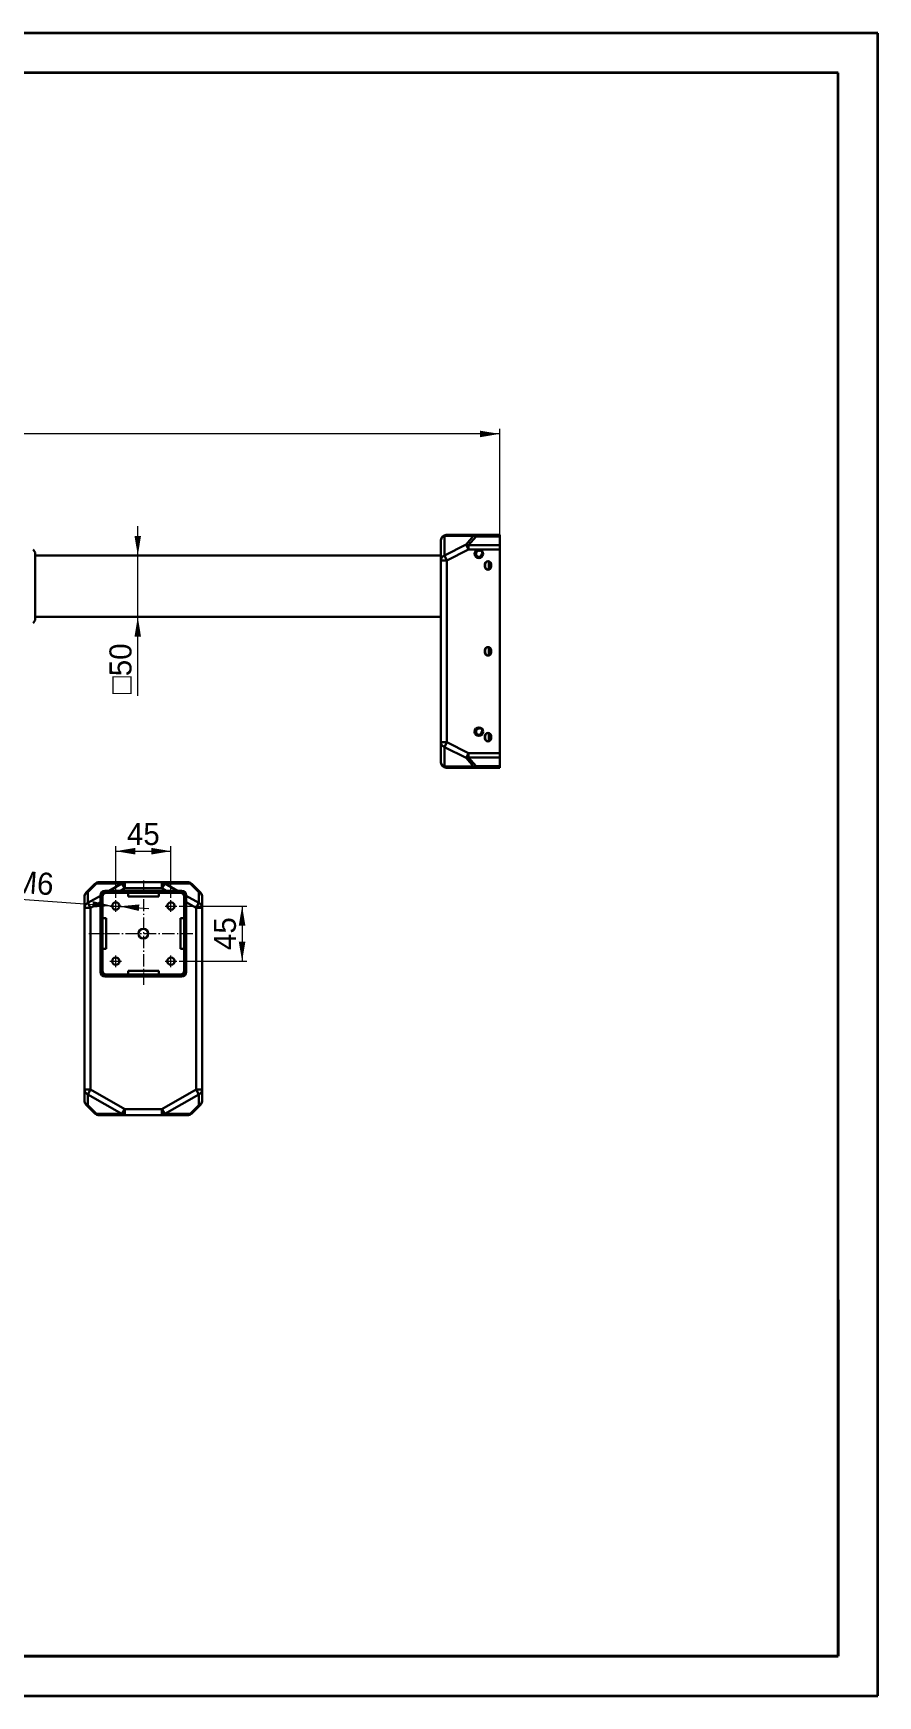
# Model space of a CAD drawing. Header units: millimetres. Extents: x 0 to 1916, y 0 to 1355.
# Drawn here: x 1228 to 1916, y 0 to 1355 of the extents above; entities that cross this region are included whole.
import ezdxf

# ---------------------------------------------------------------- set-up
doc = ezdxf.new("R2010")
doc.units = ezdxf.units.MM
doc.linetypes.add('CENTER2', pattern=[7.5, 5, -1, 0.5, -1])
doc.layers.get('0').update_dxf_attribs({"lineweight": 18})
for name, color, linetype, lineweight in [('CAXA0', 7, 'Continuous', 70), ('CAXA3', 7, 'Continuous', 18), ('輪廓線', 7, 'Continuous', 20)]:
    doc.layers.add(name, color=color, linetype=linetype, lineweight=lineweight)
doc.dimstyles.new('ISO-25', dxfattribs={"dimtxt": 6, "dimasz": 6, "dimexe": 0.5, "dimexo": 0.625, "dimgap": 1.2, "dimtad": 1, "dimdsep": 46, "dimtxsty": 'Standard', "dimcen": 2.5, "dimdle": 12, "dimclrd": 3, "dimclre": 3, "dimclrt": 3, "dimadec": 0, "dimazin": 0, "dimtfac": 1, "dimtmove": 0, "dimatfit": 3, "dimfxl": 0, "dimarcsym": 0})

# ---------------------------------------------------------------- blocks, each defined once
blk = doc.blocks.new('*X5')
at = {"layer": '輪廓線', "linetype": 'Continuous', "lineweight": 15}
for points in [[(398.1, 1028.4), (414.1, 1025.7), (414.1, 1031)], [(1608.1, 1028.4), (1592.1, 1025.7), (1592.1, 1031)]]:
    blk.add_hatch(color=0, dxfattribs=at).paths.add_polyline_path(points, flags=0)
at = {"layer": '輪廓線', "color": 0, "linetype": 'Continuous', "lineweight": 15}
for p, q in [((398.1, 941.2), (398.1, 1032.4)), ((1608.1, 770.3), (1608.1, 1032.4)), ((1608.1, 1028.4), (398.1, 1028.4))]:
    blk.add_line(p, q, dxfattribs=at)
at = {"layer": '輪廓線', "color": 0, "lineweight": 15, "insert": (1003.1, 1042.3), "char_height": 18, "width": 94.525, "attachment_point": 5}
blk.add_mtext('1210', dxfattribs=at)
blk = doc.blocks.new('*X7')
at = {"layer": '輪廓線', "linetype": 'Continuous', "lineweight": 15}
for points in [[(1313.1, 929.2), (1310.4, 945.2), (1315.7, 945.2)], [(1313.1, 879.2), (1310.4, 863.2), (1315.7, 863.2)]]:
    blk.add_hatch(color=0, dxfattribs=at).paths.add_polyline_path(points, flags=0)
at = {"layer": '輪廓線', "color": 0, "linetype": 'Continuous', "lineweight": 15}
blk.add_line((1313.1, 814.9), (1313.1, 953.2), dxfattribs=at)
at = {"layer": '輪廓線', "color": 0, "lineweight": 15, "insert": (1299.1, 837), "char_height": 18, "width": 88.3, "attachment_point": 5, "rotation": 90}
blk.add_mtext('{\\Fgdt,gbcbig.shx;o}50', dxfattribs=at)
blk = doc.blocks.new('*X10')
at = {"layer": '輪廓線', "linetype": 'Continuous', "lineweight": 15}
for points in [[(1292.1, 643.8), (1276.4, 647.6), (1276, 642.3)], [(1298.1, 643.4), (1314.3, 644.9), (1313.9, 639.6)]]:
    blk.add_hatch(color=0, dxfattribs=at).paths.add_polyline_path(points, flags=0)
at = {"layer": '輪廓線', "color": 0, "linetype": 'Continuous', "lineweight": 15}
blk.add_line((1191.5, 651.1), (1322, 641.6), dxfattribs=at)
at = {"layer": '輪廓線', "color": 0, "lineweight": 15, "insert": (1217.1, 663.2), "char_height": 18, "width": 98.547, "attachment_point": 5, "rotation": 355.8531}
blk.add_mtext('4-M6', dxfattribs=at)
blk = doc.blocks.new('*X17')
at = {"layer": '輪廓線', "linetype": 'Continuous', "lineweight": 15}
for points in [[(1295.1, 688.3), (1311.1, 691), (1311.1, 685.6)], [(1340.1, 688.3), (1324.1, 691), (1324.1, 685.6)]]:
    blk.add_hatch(color=0, dxfattribs=at).paths.add_polyline_path(points, flags=0)
at = {"layer": '輪廓線', "color": 0, "linetype": 'Continuous', "lineweight": 15}
for p, q in [((1295.1, 650.4), (1295.1, 692.3)), ((1340.1, 650.4), (1340.1, 692.3)), ((1295.1, 688.3), (1340.1, 688.3))]:
    blk.add_line(p, q, dxfattribs=at)
at = {"layer": '輪廓線', "color": 0, "lineweight": 15, "insert": (1317.6, 702.2), "char_height": 18, "width": 46.458, "attachment_point": 5}
blk.add_mtext('45', dxfattribs=at)
blk = doc.blocks.new('*X18')
at = {"layer": '輪廓線', "linetype": 'Continuous', "lineweight": 15}
for points in [[(1398.1, 643.6), (1400.8, 627.6), (1395.4, 627.6)], [(1398.1, 598.6), (1400.8, 614.6), (1395.4, 614.6)]]:
    blk.add_hatch(color=0, dxfattribs=at).paths.add_polyline_path(points, flags=0)
at = {"layer": '輪廓線', "color": 0, "linetype": 'Continuous', "lineweight": 15}
for p, q in [((1346.9, 643.6), (1402.1, 643.6)), ((1398.1, 643.6), (1398.1, 598.6)), ((1346.9, 598.6), (1402.1, 598.6))]:
    blk.add_line(p, q, dxfattribs=at)
at = {"layer": '輪廓線', "color": 0, "lineweight": 15, "insert": (1384.2, 621.1), "char_height": 18, "width": 46.458, "attachment_point": 5, "rotation": 90}
blk.add_mtext('45', dxfattribs=at)

msp = doc.modelspace()

# ---------------------------------------------------------------- linework, layer by layer
at = {"linetype": 'Continuous', "lineweight": 30}
for p, q in [((1560.067, 761.208), (1560.067, 941.208)), ((1560.067, 761.208), (1560.067, 941.208)), ((1563.076, 929.269), (1563.076, 945.19)), ((1563.076, 929.269), (1563.076, 945.19)), ((1563.076, 945.19), (1586.836, 945.19)), ((1563.076, 945.19), (1586.836, 945.19)), ((1580.775, 938.119), (1563.076, 929.269)), ((1580.775, 938.119), (1563.076, 929.269)), ((1565.067, 946.208), (1608.067, 946.208)), ((1565.067, 946.208), (1608.067, 946.208)), ((1586.836, 945.19), (1580.775, 938.119)), ((1586.836, 945.19), (1580.775, 938.119)), ((1582.766, 934.137), (1580.775, 938.119)), ((1582.766, 934.137), (1580.775, 938.119)), ((1588.827, 944.744), (1582.766, 937.673)), ((1588.827, 944.744), (1582.766, 937.673)), ((1582.766, 937.673), (1582.766, 934.137)), ((1582.766, 937.673), (1582.766, 934.137)), ((1608.067, 937.673), (1582.766, 937.673)), ((1608.067, 937.673), (1582.766, 937.673)), ((1588.827, 946.208), (1588.827, 944.744)), ((1588.827, 946.208), (1588.827, 944.744)), ((1588.827, 944.744), (1608.067, 944.744)), ((1588.827, 944.744), (1608.067, 944.744)), ((1608.067, 946.208), (1608.067, 756.208)), ((1608.067, 946.208), (1608.067, 756.208)), ((1229.367, 931.708), (1227.867, 934.208)), ((1229.367, 931.708), (1229.367, 876.708)), ((1560.067, 929.208), (1229.367, 929.208)), ((1565.067, 925.287), (1560.067, 925.287)), ((1565.067, 925.287), (1560.067, 925.287)), ((1565.067, 925.287), (1563.076, 929.269)), ((1565.067, 925.287), (1563.076, 929.269)), ((1582.766, 934.137), (1565.067, 925.287)), ((1582.766, 934.137), (1565.067, 925.287)), ((1565.067, 925.287), (1565.067, 777.129)), ((1565.067, 925.287), (1565.067, 777.129)), ((1590.365, 934.137), (1582.766, 934.137)), ((1590.365, 934.137), (1582.766, 934.137)), ((1590.365, 934.137), (1590.465, 933.647)), ((1590.365, 934.137), (1590.465, 933.647)), ((1591.768, 934.137), (1591.668, 933.647)), ((1591.768, 934.137), (1591.668, 933.647)), ((1608.067, 934.137), (1591.768, 934.137)), ((1608.067, 934.137), (1591.768, 934.137)), ((1596.067, 922.208), (1596.067, 920.208)), ((1596.067, 922.208), (1596.067, 920.208)), ((1596.217, 920.208), (1596.217, 922.208)), ((1599.217, 917.95), (1599.217, 924.466)), ((1600.917, 920.208), (1600.917, 922.208)), ((1601.067, 920.208), (1601.067, 922.208)), ((1601.067, 920.208), (1601.067, 922.208)), ((1229.367, 876.708), (1227.867, 874.208)), ((1560.067, 879.208), (1229.367, 879.208)), ((1599.217, 847.95), (1599.217, 854.466)), ((1596.067, 852.208), (1596.067, 850.208)), ((1596.067, 852.208), (1596.067, 850.208)), ((1596.217, 850.208), (1596.217, 852.208)), ((1600.917, 850.208), (1600.917, 852.208)), ((1601.067, 850.208), (1601.067, 852.208)), ((1601.067, 850.208), (1601.067, 852.208)), ((1565.067, 777.129), (1560.067, 777.129)), ((1565.067, 777.129), (1560.067, 777.129)), ((1565.067, 777.129), (1563.076, 773.147)), ((1565.067, 777.129), (1563.076, 773.147)), ((1563.076, 773.147), (1563.076, 757.226)), ((1563.076, 773.147), (1563.076, 757.226)), ((1580.775, 764.297), (1563.076, 773.147)), ((1580.775, 764.297), (1563.076, 773.147)), ((1582.766, 768.279), (1565.067, 777.129)), ((1582.766, 768.279), (1565.067, 777.129)), ((1596.067, 782.208), (1596.067, 780.208)), ((1596.067, 782.208), (1596.067, 780.208)), ((1596.217, 780.208), (1596.217, 782.208)), ((1599.217, 777.95), (1599.217, 784.466)), ((1600.917, 780.208), (1600.917, 782.208)), ((1601.067, 780.208), (1601.067, 782.208)), ((1601.067, 780.208), (1601.067, 782.208)), ((1582.766, 768.279), (1580.775, 764.297)), ((1582.766, 768.279), (1580.775, 764.297)), ((1586.836, 757.226), (1580.775, 764.297)), ((1586.836, 757.226), (1580.775, 764.297)), ((1582.766, 764.744), (1582.766, 768.279)), ((1582.766, 764.744), (1582.766, 768.279)), ((1608.067, 768.279), (1582.766, 768.279)), ((1608.067, 768.279), (1582.766, 768.279)), ((1588.827, 757.673), (1582.766, 764.744)), ((1588.827, 757.673), (1582.766, 764.744)), ((1608.067, 764.744), (1582.766, 764.744)), ((1608.067, 764.744), (1582.766, 764.744)), ((1563.076, 757.226), (1586.836, 757.226)), ((1563.076, 757.226), (1586.836, 757.226)), ((1565.067, 756.208), (1608.067, 756.208)), ((1565.067, 756.208), (1608.067, 756.208)), ((1588.827, 756.208), (1588.827, 757.673)), ((1588.827, 756.208), (1588.827, 757.673)), ((1588.827, 757.673), (1608.067, 757.673)), ((1588.827, 757.673), (1608.067, 757.673)), ((1269.608, 651.03), (1269.608, 485.172)), ((1269.608, 651.03), (1269.608, 485.172)), ((1271.072, 654.565), (1278.143, 661.636)), ((1271.072, 654.565), (1278.143, 661.636)), ((1272.332, 655.012), (1279.403, 662.083)), ((1272.332, 655.012), (1279.403, 662.083)), ((1272.332, 646.162), (1272.332, 655.012)), ((1272.332, 646.162), (1272.332, 655.012)), ((1282.637, 652.05), (1272.332, 646.162)), ((1282.608, 652.034), (1272.332, 646.162)), ((1279.403, 662.083), (1300.194, 662.083)), ((1279.403, 662.083), (1300.194, 662.083)), ((1353.537, 663.101), (1281.679, 663.101)), ((1353.537, 663.101), (1281.679, 663.101)), ((1282.608, 590.101), (1282.608, 652.101)), ((1284.108, 590.101), (1284.108, 652.101)), ((1284.358, 590.851), (1284.358, 651.351)), ((1286.608, 656.101), (1348.608, 656.101)), ((1286.608, 654.601), (1348.608, 654.601)), ((1287.358, 654.351), (1347.858, 654.351)), ((1300.194, 662.083), (1289.725, 656.101)), ((1300.194, 662.083), (1289.725, 656.101)), ((1302.469, 658.101), (1298.969, 656.101)), ((1302.469, 658.101), (1298.969, 656.101)), ((1300.308, 654.501), (1299.908, 654.501)), ((1302.469, 658.101), (1300.194, 662.083)), ((1302.469, 658.101), (1300.194, 662.083)), ((1302.469, 663.101), (1302.469, 658.101)), ((1302.469, 663.101), (1302.469, 658.101)), ((1332.746, 658.101), (1302.469, 658.101)), ((1332.746, 658.101), (1302.469, 658.101)), ((1305.108, 654.351), (1305.108, 651.351)), ((1305.108, 651.351), (1330.108, 651.351)), ((1312.808, 654.501), (1312.408, 654.501)), ((1315.608, 654.351), (1315.608, 654.601)), ((1315.608, 654.351), (1315.608, 654.601)), ((1319.608, 654.351), (1319.608, 654.601)), ((1319.608, 654.351), (1319.608, 654.601)), ((1322.808, 654.501), (1322.408, 654.501)), ((1330.108, 654.351), (1330.108, 651.351)), ((1332.746, 658.101), (1332.746, 663.101)), ((1332.746, 658.101), (1332.746, 663.101)), ((1332.746, 658.101), (1335.022, 662.083)), ((1332.746, 658.101), (1335.022, 662.083)), ((1336.246, 656.101), (1332.746, 658.101)), ((1336.246, 656.101), (1332.746, 658.101)), ((1335.308, 654.501), (1334.908, 654.501)), ((1335.022, 662.083), (1355.812, 662.083)), ((1335.022, 662.083), (1355.812, 662.083)), ((1345.491, 656.101), (1335.022, 662.083)), ((1345.491, 656.101), (1335.022, 662.083)), ((1350.858, 651.351), (1350.858, 590.851)), ((1351.108, 652.101), (1351.108, 590.101)), ((1362.883, 646.162), (1352.579, 652.05)), ((1352.608, 652.101), (1352.608, 590.101)), ((1362.883, 646.162), (1352.608, 652.034)), ((1355.812, 662.083), (1362.883, 655.012)), ((1355.812, 662.083), (1362.883, 655.012)), ((1357.072, 661.636), (1364.143, 654.565)), ((1357.072, 661.636), (1364.143, 654.565)), ((1362.883, 655.012), (1362.883, 646.162)), ((1362.883, 655.012), (1362.883, 646.162)), ((1365.608, 651.03), (1365.608, 485.172)), ((1365.608, 651.03), (1365.608, 485.172)), ((1274.608, 642.18), (1269.608, 642.18)), ((1274.608, 642.18), (1269.608, 642.18)), ((1274.608, 642.18), (1272.332, 646.162)), ((1274.608, 642.18), (1272.332, 646.162)), ((1282.608, 646.751), (1274.608, 642.18)), ((1282.608, 646.751), (1274.608, 642.18)), ((1274.608, 642.18), (1274.608, 494.022)), ((1274.608, 642.18), (1274.608, 494.022)), ((1284.208, 638.801), (1284.208, 638.401)), ((1351.008, 638.401), (1351.008, 638.801)), ((1360.608, 642.18), (1352.608, 646.751)), ((1360.608, 642.18), (1352.608, 646.751)), ((1360.608, 642.18), (1362.883, 646.162)), ((1360.608, 642.18), (1362.883, 646.162)), ((1365.608, 642.18), (1360.608, 642.18)), ((1365.608, 642.18), (1360.608, 642.18)), ((1360.608, 494.022), (1360.608, 642.18)), ((1360.608, 494.022), (1360.608, 642.18)), ((1284.208, 626.301), (1284.208, 625.901)), ((1284.358, 633.601), (1287.358, 633.601)), ((1287.358, 608.601), (1287.358, 633.601)), ((1350.858, 633.601), (1347.858, 633.601)), ((1347.858, 633.601), (1347.858, 608.601)), ((1351.008, 625.901), (1351.008, 626.301)), ((1284.358, 623.101), (1284.108, 623.101)), ((1284.358, 623.101), (1284.108, 623.101)), ((1284.358, 619.101), (1284.108, 619.101)), ((1284.358, 619.101), (1284.108, 619.101)), ((1284.208, 616.301), (1284.208, 615.901)), ((1350.858, 623.101), (1351.108, 623.101)), ((1350.858, 623.101), (1351.108, 623.101)), ((1350.858, 619.101), (1351.108, 619.101)), ((1350.858, 619.101), (1351.108, 619.101)), ((1351.008, 615.901), (1351.008, 616.301)), ((1284.208, 603.801), (1284.208, 603.401)), ((1284.358, 608.601), (1287.358, 608.601)), ((1350.858, 608.601), (1347.858, 608.601)), ((1351.008, 603.401), (1351.008, 603.801)), ((1348.608, 587.601), (1286.608, 587.601)), ((1348.608, 586.101), (1286.608, 586.101)), ((1347.858, 587.851), (1287.358, 587.851)), ((1299.908, 587.701), (1300.308, 587.701)), ((1330.108, 590.851), (1305.108, 590.851)), ((1305.108, 587.851), (1305.108, 590.851)), ((1312.408, 587.701), (1312.808, 587.701)), ((1315.608, 587.851), (1315.608, 587.601)), ((1315.608, 587.851), (1315.608, 587.601)), ((1319.608, 587.851), (1319.608, 587.601)), ((1319.608, 587.851), (1319.608, 587.601)), ((1322.408, 587.701), (1322.808, 587.701)), ((1330.108, 587.851), (1330.108, 590.851)), ((1334.908, 587.701), (1335.308, 587.701)), ((1274.608, 494.022), (1269.608, 494.022)), ((1274.608, 494.022), (1269.608, 494.022)), ((1274.608, 494.022), (1272.332, 490.039)), ((1274.608, 494.022), (1272.332, 490.039)), ((1272.332, 490.039), (1272.332, 481.19)), ((1272.332, 490.039), (1272.332, 481.19)), ((1300.194, 474.119), (1272.332, 490.039)), ((1300.194, 474.119), (1272.332, 490.039)), ((1302.469, 478.101), (1274.608, 494.022)), ((1302.469, 478.101), (1274.608, 494.022)), ((1360.608, 494.022), (1332.746, 478.101)), ((1360.608, 494.022), (1332.746, 478.101)), ((1362.883, 490.039), (1335.022, 474.119)), ((1362.883, 490.039), (1335.022, 474.119)), ((1360.608, 494.022), (1362.883, 490.039)), ((1360.608, 494.022), (1362.883, 490.039)), ((1365.608, 494.022), (1360.608, 494.022)), ((1365.608, 494.022), (1360.608, 494.022)), ((1362.883, 481.19), (1362.883, 490.039)), ((1362.883, 481.19), (1362.883, 490.039)), ((1278.143, 474.565), (1271.072, 481.636)), ((1278.143, 474.565), (1271.072, 481.636)), ((1272.332, 481.19), (1279.403, 474.119)), ((1272.332, 481.19), (1279.403, 474.119)), ((1302.469, 478.101), (1300.194, 474.119)), ((1302.469, 478.101), (1300.194, 474.119)), ((1302.469, 473.101), (1302.469, 478.101)), ((1302.469, 473.101), (1302.469, 478.101)), ((1332.746, 478.101), (1302.469, 478.101)), ((1332.746, 478.101), (1302.469, 478.101)), ((1332.746, 478.101), (1332.746, 473.101)), ((1332.746, 478.101), (1332.746, 473.101)), ((1332.746, 478.101), (1335.022, 474.119)), ((1332.746, 478.101), (1335.022, 474.119)), ((1355.812, 474.119), (1362.883, 481.19)), ((1355.812, 474.119), (1362.883, 481.19)), ((1357.072, 474.565), (1364.143, 481.636)), ((1357.072, 474.565), (1364.143, 481.636)), ((1279.403, 474.119), (1300.194, 474.119)), ((1279.403, 474.119), (1300.194, 474.119)), ((1353.537, 473.101), (1281.679, 473.101)), ((1353.537, 473.101), (1281.679, 473.101)), ((1335.022, 474.119), (1355.812, 474.119)), ((1335.022, 474.119), (1355.812, 474.119))]:
    msp.add_line(p, q, dxfattribs=at)
at = {"linetype": 'CENTER2', "lineweight": 15, "ltscale": 2}
for p, q in [((1317.608, 664.326), (1317.608, 577.876)), ((1290.322, 643.601), (1299.893, 643.601)), ((1295.108, 638.801), (1295.108, 648.401)), ((1335.322, 643.601), (1344.893, 643.601)), ((1340.108, 638.801), (1340.108, 648.401)), ((1273.083, 621.101), (1362.133, 621.101)), ((1290.322, 598.601), (1299.893, 598.601)), ((1295.108, 593.801), (1295.108, 603.401)), ((1335.322, 598.601), (1344.893, 598.601)), ((1340.108, 593.801), (1340.108, 603.401))]:
    msp.add_line(p, q, dxfattribs=at)
at = {"linetype": 'Continuous', "lineweight": 30}
for centre, radius in [((1591.067, 930.708), 3), ((1591.067, 930.708), 3), ((1591.067, 785.708), 3.5), ((1591.067, 785.708), 3.5), ((1591.067, 785.708), 3), ((1591.067, 785.708), 3), ((1295.108, 643.601), 3), ((1340.108, 643.601), 3), ((1317.608, 621.101), 4), ((1295.108, 598.601), 3), ((1340.108, 598.601), 3)]:
    msp.add_circle(centre, radius, dxfattribs=at)
for centre, radius, start, end in [((1565.067, 941.208), 5, 90, 180), ((1565.067, 941.208), 5, 90, 180), ((1563.836, 941.208), 3.769, 174.407424, 179.991081), ((1591.067, 930.708), 3.5, 101.565854, 78.434146), ((1591.067, 930.708), 3.5, 101.565854, 78.434146), ((1591.069, 931.041), 3.175, 90.035137, 102.80561), ((1591.069, 931.041), 3.175, 91.460744, 102.809425), ((1591.067, 931.067), 3.149, 90.000278, 91.433971), ((1591.065, 931.041), 3.175, 77.19439, 89.964863), ((1591.066, 931.051), 3.165, 80.024594, 89.9835), ((1591.062, 931.033), 3.183, 78.605669, 80.021869), ((1591.061, 931.027), 3.189, 77.189441, 78.605767), ((1598.567, 922.208), 2.5, 0, 180), ((1598.567, 922.208), 2.5, 0, 180), ((1598.567, 922.208), 2.35, 0, 180), ((1598.567, 920.208), 2.5, 180, 0), ((1598.567, 920.208), 2.5, 180, 0), ((1598.567, 920.208), 2.35, 180, 0), ((1598.567, 852.208), 2.5, 0, 180), ((1598.567, 852.208), 2.5, 0, 180), ((1598.567, 852.208), 2.35, 0, 180), ((1598.567, 850.208), 2.5, 180, 0), ((1598.567, 850.208), 2.5, 180, 0), ((1598.567, 850.208), 2.35, 180, 0), ((1598.567, 782.208), 2.5, 360, 180), ((1598.567, 782.208), 2.5, 360, 180), ((1598.567, 780.208), 2.5, 180, 0), ((1598.567, 780.208), 2.5, 180, 0), ((1598.567, 782.208), 2.35, 360, 180), ((1598.567, 780.208), 2.35, 180, 0), ((1565.067, 761.208), 5, 180, 270), ((1565.067, 761.208), 5, 180, 270), ((1563.836, 761.209), 3.769, 180.008919, 185.592576), ((1274.608, 651.03), 5, 135, 180), ((1274.608, 651.03), 5, 135, 180), ((1273.604, 651.029), 3.996, 173.889954, 179.987869), ((1274.04, 650.833), 4.481, 140.15341, 145.591582), ((1274.154, 650.738), 4.629, 134.836119, 140.153667), ((1274.296, 650.589), 4.834, 124.449414, 134.780512), ((1274.436, 650.389), 5.079, 119.49854, 124.483392), ((1274.481, 650.31), 5.169, 114.564587, 119.50333), ((1274.481, 650.31), 5.169, 114.564587, 119.50333), ((1281.679, 658.101), 5, 90, 135), ((1281.679, 658.101), 5, 90, 135), ((1286.608, 652.101), 4, 90, 180), ((1286.608, 652.101), 2.5, 90, 180), ((1287.358, 651.351), 3, 90, 180), ((1299.908, 653.501), 1, 90, 121.785409), ((1300.308, 653.501), 1, 58.214586, 90), ((1312.408, 653.501), 1, 90, 121.785409), ((1312.808, 653.501), 1, 58.214586, 90), ((1322.408, 653.501), 1, 90, 121.785409), ((1322.808, 653.501), 1, 58.214586, 90), ((1334.908, 653.501), 1, 90, 121.785409), ((1335.308, 653.501), 1, 58.214586, 90), ((1347.858, 651.351), 3, 0, 90), ((1348.608, 652.101), 4, 360, 90), ((1348.608, 652.101), 2.5, 360, 90), ((1353.537, 658.101), 5, 45, 90), ((1353.537, 658.101), 5, 45, 90), ((1360.734, 650.31), 5.169, 60.496651, 65.435413), ((1360.734, 650.31), 5.169, 60.496651, 65.435413), ((1360.779, 650.389), 5.079, 55.516574, 60.501441), ((1360.92, 650.589), 4.834, 45.219439, 55.550552), ((1360.608, 651.03), 5, 0, 45), ((1360.608, 651.03), 5, 0, 45), ((1361.062, 650.738), 4.629, 39.846283, 45.163832), ((1361.175, 650.833), 4.481, 34.40837, 39.84654), ((1361.612, 651.029), 3.996, 0.012131, 6.110041), ((1361.612, 651.029), 3.996, 0.012131, 6.110041), ((1285.208, 638.801), 1, 148.214586, 180), ((1285.208, 638.401), 1, 180, 211.785409), ((1350.008, 638.801), 1, 0, 31.785409), ((1350.008, 638.401), 1, 328.214586, 0), ((1285.208, 626.301), 1, 148.214586, 180), ((1285.208, 625.901), 1, 180, 211.785409), ((1350.008, 626.301), 1, 0, 31.785409), ((1350.008, 625.901), 1, 328.214586, 0), ((1285.208, 616.301), 1, 148.214586, 180), ((1285.208, 615.901), 1, 180, 211.785409), ((1350.008, 616.301), 1, 0, 31.785409), ((1350.008, 615.901), 1, 328.214586, 0), ((1285.208, 603.801), 1, 148.214586, 180), ((1285.208, 603.401), 1, 180, 211.785409), ((1350.008, 603.801), 1, 0, 31.785409), ((1350.008, 603.401), 1, 328.214586, 360), ((1286.608, 590.101), 4, 180, 270), ((1286.608, 590.101), 2.5, 180, 270), ((1287.358, 590.851), 3, 180, 270), ((1299.908, 588.701), 1, 238.214586, 270), ((1300.308, 588.701), 1, 270, 301.785409), ((1312.408, 588.701), 1, 238.214586, 270), ((1312.808, 588.701), 1, 270, 301.785409), ((1322.408, 588.701), 1, 238.214586, 270), ((1322.808, 588.701), 1, 270, 301.785409), ((1334.908, 588.701), 1, 238.214586, 270), ((1335.308, 588.701), 1, 270, 301.785409), ((1347.858, 590.851), 3, 270, 0), ((1348.608, 590.101), 4, 270, 0), ((1348.608, 590.101), 2.5, 270, 0), ((1274.608, 485.172), 5, 180, 225), ((1274.608, 485.172), 5, 180, 225), ((1273.604, 485.173), 3.996, 180.012131, 186.110046), ((1274.04, 485.369), 4.481, 214.408418, 219.84659), ((1274.154, 485.463), 4.629, 219.846333, 225.163881), ((1274.296, 485.613), 4.834, 225.219488, 235.550586), ((1274.436, 485.813), 5.079, 235.516608, 240.50146), ((1274.481, 485.891), 5.169, 240.49667, 245.435413), ((1274.481, 485.891), 5.169, 240.49667, 245.435413), ((1281.679, 478.101), 5, 225, 270), ((1281.679, 478.101), 5, 225, 270), ((1353.537, 478.101), 5, 270, 315), ((1353.537, 478.101), 5, 270, 315), ((1360.734, 485.891), 5.169, 294.564587, 299.503349), ((1360.734, 485.891), 5.169, 294.564587, 299.503349), ((1360.779, 485.813), 5.079, 299.498559, 304.483426), ((1360.92, 485.613), 4.834, 304.449448, 314.780561), ((1360.608, 485.172), 5, 315, 360), ((1360.608, 485.172), 5, 315, 360), ((1361.062, 485.463), 4.629, 314.836168, 320.153717), ((1361.175, 485.369), 4.481, 320.15346, 325.59163), ((1361.612, 485.173), 3.996, 353.889959, 359.987869), ((1361.612, 485.173), 3.996, 353.889959, 359.987869)]:
    msp.add_arc(centre, radius, start, end, dxfattribs=at)
at = {"linetype": 'CENTER2', "lineweight": 15, "ltscale": 2}
for centre, radius, start, end in [((1591.067, 930.708), 2, 75, 15), ((1591.067, 785.708), 2, 75, 15), ((1295.108, 643.601), 2.6, 180, 90), ((1340.108, 643.601), 2.6, 180, 90), ((1295.108, 598.601), 2.6, 180, 90), ((1340.108, 598.601), 2.6, 180, 90)]:
    msp.add_arc(centre, radius, start, end, dxfattribs=at)
at = {"linetype": 'Continuous', "lineweight": 30}
for centre, major_axis, start_param, end_param in [((1317.608, 655.067), (-2, 0), 0.28381907, 0.44478635), ((1317.608, 655.067), (-2, 0), 2.69680633, 2.85777358), ((1283.641, 621.101), (0, -2), 2.69680633, 2.85777358), ((1283.641, 621.101), (0, -2), 0.28381907, 0.44478635), ((1351.574, 621.101), (0, -2), 3.42541172, 3.586379), ((1351.574, 621.101), (0, -2), 5.83839898, 5.99936623), ((1317.608, 587.134), (-2, 0), 5.83839898, 5.99936623), ((1317.608, 587.134), (-2, 0), 3.42541172, 3.586379)]:
    msp.add_ellipse(centre, major_axis=major_axis, ratio=0.83333333, start_param=start_param, end_param=end_param, dxfattribs=at)
for points, knots in [([(1560.067, 941.208), (1560.067, 942.048), (1560.704, 943.825), (1562.23, 944.871), (1563.076, 945.19)], [0, 0, 0, 0, 2.54663495, 5.28949327, 5.28949327, 5.28949327, 5.28949327]), ([(1560.085, 941.575), (1560.161, 942.356), (1560.862, 943.948), (1562.287, 944.893), (1563.076, 945.19)], [0, 0, 0, 0, 2.37628774, 4.92714303, 4.92714303, 4.92714303, 4.92714303]), ([(1565.067, 946.208), (1564.706, 946.208), (1563.935, 946.004), (1563.339, 945.494), (1563.076, 945.19)], [0, 0, 0, 0, 1.08858531, 2.30258777, 2.30258777, 2.30258777, 2.30258777]), ([(1565.067, 946.208), (1564.706, 946.208), (1563.935, 946.004), (1563.339, 945.494), (1563.076, 945.19)], [0, 0, 0, 0, 1.08858531, 2.30258777, 2.30258777, 2.30258777, 2.30258777]), ([(1582.766, 937.673), (1582.597, 937.745), (1581.96, 937.988), (1581.274, 938.122), (1580.775, 938.119)], [0, 0, 0, 0, 0.55354807, 2.05305363, 2.05305363, 2.05305363, 2.05305363]), ([(1582.766, 937.673), (1582.597, 937.745), (1581.96, 937.988), (1581.274, 938.122), (1580.775, 938.119)], [0, 0, 0, 0, 0.55354807, 2.05305363, 2.05305363, 2.05305363, 2.05305363]), ([(1588.827, 946.208), (1588.466, 946.208), (1587.696, 946.004), (1587.1, 945.494), (1586.836, 945.19)], [0, 0, 0, 0, 1.08858466, 2.30258808, 2.30258808, 2.30258808, 2.30258808]), ([(1588.827, 944.744), (1588.658, 944.816), (1588.02, 945.059), (1587.335, 945.193), (1586.836, 945.19)], [0, 0, 0, 0, 0.55354782, 2.05305363, 2.05305363, 2.05305363, 2.05305363]), ([(1588.827, 944.744), (1588.658, 944.816), (1588.02, 945.059), (1587.335, 945.193), (1586.836, 945.19)], [0, 0, 0, 0, 0.55354782, 2.05305363, 2.05305363, 2.05305363, 2.05305363]), ([(1588.827, 946.208), (1588.466, 946.208), (1587.969, 946.076), (1587.551, 945.821), (1587.446, 945.747)], [0, 0, 0, 0, 1.08805334, 1.47677788, 1.47677788, 1.47677788, 1.47677788]), ([(1560.067, 925.287), (1560.067, 925.707), (1560.213, 926.565), (1561.06, 928.129), (1562.23, 928.951), (1563.076, 929.269)], [0, 0, 0, 0, 1.26846359, 2.56866314, 5.29873399, 5.29873399, 5.29873399, 5.29873399]), ([(1560.067, 925.287), (1560.067, 926.127), (1560.704, 927.904), (1562.23, 928.951), (1563.076, 929.269)], [0, 0, 0, 0, 2.54664987, 5.28949334, 5.28949334, 5.28949334, 5.28949334]), ([(1560.067, 777.129), (1560.067, 776.709), (1560.213, 775.851), (1561.06, 774.287), (1562.23, 773.466), (1563.076, 773.147)], [0, 0, 0, 0, 1.26846359, 2.56866314, 5.29873399, 5.29873399, 5.29873399, 5.29873399]), ([(1560.067, 777.129), (1560.067, 776.29), (1560.704, 774.513), (1562.23, 773.466), (1563.076, 773.147)], [0, 0, 0, 0, 2.54664987, 5.28949334, 5.28949334, 5.28949334, 5.28949334]), ([(1560.067, 761.208), (1560.067, 760.369), (1560.704, 758.592), (1562.23, 757.545), (1563.076, 757.226)], [0, 0, 0, 0, 2.54663495, 5.28949327, 5.28949327, 5.28949327, 5.28949327]), ([(1560.085, 760.841), (1560.161, 760.061), (1560.862, 758.469), (1562.287, 757.523), (1563.076, 757.226)], [0, 0, 0, 0, 2.37628774, 4.92714303, 4.92714303, 4.92714303, 4.92714303]), ([(1582.766, 764.744), (1582.597, 764.671), (1581.96, 764.429), (1581.274, 764.294), (1580.775, 764.297)], [0, 0, 0, 0, 0.55354807, 2.05305363, 2.05305363, 2.05305363, 2.05305363]), ([(1582.766, 764.744), (1582.597, 764.671), (1581.96, 764.429), (1581.274, 764.294), (1580.775, 764.297)], [0, 0, 0, 0, 0.55354807, 2.05305363, 2.05305363, 2.05305363, 2.05305363]), ([(1565.067, 756.208), (1564.706, 756.208), (1563.935, 756.412), (1563.339, 756.922), (1563.076, 757.226)], [0, 0, 0, 0, 1.08858531, 2.30258777, 2.30258777, 2.30258777, 2.30258777]), ([(1565.067, 756.208), (1564.706, 756.208), (1563.935, 756.412), (1563.339, 756.922), (1563.076, 757.226)], [0, 0, 0, 0, 1.08858531, 2.30258777, 2.30258777, 2.30258777, 2.30258777]), ([(1588.827, 757.673), (1588.658, 757.6), (1588.02, 757.358), (1587.335, 757.223), (1586.836, 757.226)], [0, 0, 0, 0, 0.55354782, 2.05305363, 2.05305363, 2.05305363, 2.05305363]), ([(1588.827, 757.673), (1588.658, 757.6), (1588.02, 757.358), (1587.335, 757.223), (1586.836, 757.226)], [0, 0, 0, 0, 0.55354782, 2.05305363, 2.05305363, 2.05305363, 2.05305363]), ([(1588.827, 756.208), (1588.466, 756.208), (1587.696, 756.412), (1587.1, 756.922), (1586.836, 757.226)], [0, 0, 0, 0, 1.08858466, 2.30258808, 2.30258808, 2.30258808, 2.30258808]), ([(1588.827, 756.208), (1588.466, 756.208), (1587.696, 756.412), (1587.1, 756.922), (1586.836, 757.226)], [0, 0, 0, 0, 1.08858466, 2.30258808, 2.30258808, 2.30258808, 2.30258808]), ([(1269.608, 651.03), (1269.608, 651.643), (1269.808, 652.481), (1270.225, 653.191), (1270.343, 653.365)], [0, 0, 0, 0, 1.84825902, 2.48103789, 2.48103789, 2.48103789, 2.48103789]), ([(1269.63, 651.454), (1269.652, 651.657), (1269.801, 652.469), (1270.203, 653.228), (1270.6, 653.704)], [0, 0, 0, 0, 0.61495793, 2.4813672, 2.4813672, 2.4813672, 2.4813672]), ([(1271.072, 654.565), (1271.223, 654.716), (1271.629, 654.958), (1272.09, 655.014), (1272.332, 655.012)], [0, 0, 0, 0, 0.64153351, 1.37085293, 1.37085293, 1.37085293, 1.37085293]), ([(1271.072, 654.565), (1271.147, 654.639), (1271.505, 654.923), (1271.984, 655.014), (1272.332, 655.012)], [0, 0, 0, 0, 0.31759357, 1.36912474, 1.36912474, 1.36912474, 1.36912474]), ([(1278.143, 661.636), (1278.294, 661.787), (1278.7, 662.029), (1279.161, 662.085), (1279.403, 662.083)], [0, 0, 0, 0, 0.64153297, 1.37085294, 1.37085294, 1.37085294, 1.37085294]), ([(1278.143, 661.636), (1278.218, 661.711), (1278.576, 661.994), (1279.055, 662.085), (1279.403, 662.083)], [0, 0, 0, 0, 0.31759341, 1.36912475, 1.36912475, 1.36912475, 1.36912475]), ([(1281.679, 663.101), (1281.269, 663.101), (1280.413, 662.908), (1279.712, 662.394), (1279.403, 662.083)], [0, 0, 0, 0, 1.23454701, 2.55547164, 2.55547164, 2.55547164, 2.55547164]), ([(1281.679, 663.101), (1281.475, 663.101), (1280.63, 663.011), (1279.854, 662.537), (1279.403, 662.083)], [0, 0, 0, 0, 0.61652005, 2.5517962, 2.5517962, 2.5517962, 2.5517962]), ([(1302.469, 663.101), (1302.06, 663.101), (1301.204, 662.908), (1300.502, 662.394), (1300.194, 662.083)], [0, 0, 0, 0, 1.2345477, 2.55547135, 2.55547135, 2.55547135, 2.55547135]), ([(1302.469, 663.101), (1302.265, 663.101), (1301.421, 663.011), (1300.644, 662.537), (1300.194, 662.083)], [0, 0, 0, 0, 0.6165182, 2.55179644, 2.55179644, 2.55179644, 2.55179644]), ([(1332.746, 663.101), (1333.156, 663.101), (1334.012, 662.908), (1334.713, 662.394), (1335.022, 662.083)], [0, 0, 0, 0, 1.2345477, 2.55547135, 2.55547135, 2.55547135, 2.55547135]), ([(1332.746, 663.101), (1332.95, 663.101), (1333.795, 663.011), (1334.571, 662.537), (1335.022, 662.083)], [0, 0, 0, 0, 0.6165182, 2.55179644, 2.55179644, 2.55179644, 2.55179644]), ([(1353.537, 663.101), (1353.946, 663.101), (1354.802, 662.908), (1355.504, 662.394), (1355.812, 662.083)], [0, 0, 0, 0, 1.23454701, 2.55547164, 2.55547164, 2.55547164, 2.55547164]), ([(1353.537, 663.101), (1353.741, 663.101), (1354.585, 663.011), (1355.362, 662.537), (1355.812, 662.083)], [0, 0, 0, 0, 0.61652005, 2.5517962, 2.5517962, 2.5517962, 2.5517962]), ([(1357.072, 661.636), (1356.922, 661.787), (1356.516, 662.029), (1356.054, 662.085), (1355.812, 662.083)], [0, 0, 0, 0, 0.64153297, 1.37085294, 1.37085294, 1.37085294, 1.37085294]), ([(1357.072, 661.636), (1356.998, 661.711), (1356.639, 661.994), (1356.16, 662.085), (1355.812, 662.083)], [0, 0, 0, 0, 0.31759341, 1.36912475, 1.36912475, 1.36912475, 1.36912475]), ([(1364.143, 654.565), (1363.993, 654.716), (1363.587, 654.958), (1363.125, 655.014), (1362.883, 655.012)], [0, 0, 0, 0, 0.64153351, 1.37085293, 1.37085293, 1.37085293, 1.37085293]), ([(1364.143, 654.565), (1364.069, 654.639), (1363.71, 654.923), (1363.231, 655.014), (1362.883, 655.012)], [0, 0, 0, 0, 0.31759357, 1.36912474, 1.36912474, 1.36912474, 1.36912474]), ([(1365.585, 651.454), (1365.563, 651.657), (1365.415, 652.469), (1365.012, 653.228), (1364.615, 653.704)], [0, 0, 0, 0, 0.61495704, 2.48136356, 2.48136356, 2.48136356, 2.48136356]), ([(1269.608, 642.18), (1269.608, 642.996), (1270.16, 644.705), (1271.549, 645.804), (1272.332, 646.162)], [0, 0, 0, 0, 2.47189155, 5.08101713, 5.08101713, 5.08101713, 5.08101713]), ([(1269.608, 642.18), (1269.608, 642.996), (1270.16, 644.705), (1271.549, 645.804), (1272.332, 646.162)], [0, 0, 0, 0, 2.47189155, 5.08101713, 5.08101713, 5.08101713, 5.08101713]), ([(1365.608, 642.18), (1365.608, 642.996), (1365.056, 644.705), (1363.666, 645.804), (1362.883, 646.162)], [0, 0, 0, 0, 2.47189144, 5.08101713, 5.08101713, 5.08101713, 5.08101713]), ([(1365.608, 642.18), (1365.608, 642.996), (1365.056, 644.705), (1363.666, 645.804), (1362.883, 646.162)], [0, 0, 0, 0, 2.47189144, 5.08101713, 5.08101713, 5.08101713, 5.08101713]), ([(1269.608, 494.022), (1269.608, 493.206), (1270.16, 491.497), (1271.549, 490.397), (1272.332, 490.039)], [0, 0, 0, 0, 2.47189155, 5.08101713, 5.08101713, 5.08101713, 5.08101713]), ([(1269.608, 494.022), (1269.608, 493.206), (1270.16, 491.497), (1271.549, 490.397), (1272.332, 490.039)], [0, 0, 0, 0, 2.47189155, 5.08101713, 5.08101713, 5.08101713, 5.08101713]), ([(1365.608, 494.022), (1365.608, 493.206), (1365.056, 491.497), (1363.666, 490.397), (1362.883, 490.039)], [0, 0, 0, 0, 2.47189144, 5.08101713, 5.08101713, 5.08101713, 5.08101713]), ([(1365.608, 494.022), (1365.608, 493.206), (1365.056, 491.497), (1363.666, 490.397), (1362.883, 490.039)], [0, 0, 0, 0, 2.47189144, 5.08101713, 5.08101713, 5.08101713, 5.08101713]), ([(1269.608, 485.172), (1269.608, 484.559), (1269.808, 483.721), (1270.225, 483.01), (1270.343, 482.837)], [0, 0, 0, 0, 1.84825902, 2.48103789, 2.48103789, 2.48103789, 2.48103789]), ([(1269.63, 484.747), (1269.652, 484.544), (1269.801, 483.733), (1270.203, 482.973), (1270.6, 482.498)], [0, 0, 0, 0, 0.61495793, 2.4813672, 2.4813672, 2.4813672, 2.4813672]), ([(1271.072, 481.636), (1271.223, 481.486), (1271.629, 481.244), (1272.09, 481.188), (1272.332, 481.19)], [0, 0, 0, 0, 0.64153351, 1.37085293, 1.37085293, 1.37085293, 1.37085293]), ([(1271.072, 481.636), (1271.147, 481.562), (1271.505, 481.279), (1271.984, 481.187), (1272.332, 481.19)], [0, 0, 0, 0, 0.31759357, 1.36912474, 1.36912474, 1.36912474, 1.36912474]), ([(1278.143, 474.565), (1278.294, 474.415), (1278.7, 474.173), (1279.161, 474.117), (1279.403, 474.119)], [0, 0, 0, 0, 0.64153297, 1.37085294, 1.37085294, 1.37085294, 1.37085294]), ([(1278.143, 474.565), (1278.218, 474.491), (1278.576, 474.207), (1279.055, 474.116), (1279.403, 474.119)], [0, 0, 0, 0, 0.31759341, 1.36912475, 1.36912475, 1.36912475, 1.36912475]), ([(1357.072, 474.565), (1356.922, 474.415), (1356.516, 474.173), (1356.054, 474.117), (1355.812, 474.119)], [0, 0, 0, 0, 0.64153297, 1.37085294, 1.37085294, 1.37085294, 1.37085294]), ([(1357.072, 474.565), (1356.998, 474.491), (1356.639, 474.207), (1356.16, 474.116), (1355.812, 474.119)], [0, 0, 0, 0, 0.31759341, 1.36912475, 1.36912475, 1.36912475, 1.36912475]), ([(1364.143, 481.636), (1363.993, 481.486), (1363.587, 481.244), (1363.125, 481.188), (1362.883, 481.19)], [0, 0, 0, 0, 0.64153351, 1.37085293, 1.37085293, 1.37085293, 1.37085293]), ([(1364.143, 481.636), (1364.069, 481.562), (1363.71, 481.279), (1363.231, 481.187), (1362.883, 481.19)], [0, 0, 0, 0, 0.31759357, 1.36912474, 1.36912474, 1.36912474, 1.36912474]), ([(1365.585, 484.747), (1365.563, 484.544), (1365.415, 483.733), (1365.012, 482.973), (1364.615, 482.498)], [0, 0, 0, 0, 0.61495704, 2.48136356, 2.48136356, 2.48136356, 2.48136356]), ([(1281.679, 473.101), (1281.269, 473.101), (1280.413, 473.294), (1279.712, 473.807), (1279.403, 474.119)], [0, 0, 0, 0, 1.23454701, 2.55547164, 2.55547164, 2.55547164, 2.55547164]), ([(1281.679, 473.101), (1281.475, 473.101), (1280.63, 473.19), (1279.854, 473.664), (1279.403, 474.119)], [0, 0, 0, 0, 0.61652005, 2.5517962, 2.5517962, 2.5517962, 2.5517962]), ([(1302.469, 473.101), (1302.06, 473.101), (1301.204, 473.294), (1300.502, 473.807), (1300.194, 474.119)], [0, 0, 0, 0, 1.2345477, 2.55547135, 2.55547135, 2.55547135, 2.55547135]), ([(1302.469, 473.101), (1302.265, 473.101), (1301.421, 473.19), (1300.644, 473.664), (1300.194, 474.119)], [0, 0, 0, 0, 0.6165182, 2.55179644, 2.55179644, 2.55179644, 2.55179644]), ([(1332.746, 473.101), (1333.156, 473.101), (1334.012, 473.294), (1334.713, 473.807), (1335.022, 474.119)], [0, 0, 0, 0, 1.2345477, 2.55547135, 2.55547135, 2.55547135, 2.55547135]), ([(1332.746, 473.101), (1332.95, 473.101), (1333.795, 473.19), (1334.571, 473.664), (1335.022, 474.119)], [0, 0, 0, 0, 0.6165182, 2.55179644, 2.55179644, 2.55179644, 2.55179644]), ([(1353.537, 473.101), (1353.946, 473.101), (1354.802, 473.294), (1355.504, 473.807), (1355.812, 474.119)], [0, 0, 0, 0, 1.23454701, 2.55547164, 2.55547164, 2.55547164, 2.55547164]), ([(1353.537, 473.101), (1353.741, 473.101), (1354.585, 473.19), (1355.362, 473.664), (1355.812, 474.119)], [0, 0, 0, 0, 0.61652005, 2.5517962, 2.5517962, 2.5517962, 2.5517962])]:
    msp.add_open_spline(points, degree=3, knots=knots, dxfattribs=at)
for points in [[(1587.446, 945.747), (1587.221, 945.589), (1587.016, 945.398), (1586.836, 945.19)], [(1270.6, 653.704), (1270.97, 654.147), (1271.433, 654.525), (1271.935, 654.809)], [(1364.615, 653.704), (1364.245, 654.147), (1363.783, 654.525), (1363.28, 654.809)], [(1365.585, 651.454), (1365.513, 652.13), (1365.256, 652.804), (1364.872, 653.365)], [(1270.6, 482.498), (1270.97, 482.054), (1271.433, 481.677), (1271.935, 481.392)], [(1364.615, 482.498), (1364.245, 482.054), (1363.783, 481.677), (1363.28, 481.392)], [(1365.585, 484.747), (1365.513, 484.071), (1365.256, 483.398), (1364.872, 482.837)]]:
    msp.add_open_spline(points, degree=3, dxfattribs=at)
at = {"layer": 'CAXA0', "linetype": 'Continuous', "lineweight": 35}
for p, q in [((1883.975, 1322.654), (32.26, 1322.654)), ((1883.975, 32.26), (1883.975, 1322.654)), ((1883.975, 322.599), (1883.975, 32.26)), ((32.26, 32.26), (1883.975, 32.26)), ((1883.975, 32.26), (722.621, 32.26))]:
    msp.add_line(p, q, dxfattribs=at)
at = {"layer": 'CAXA3', "linetype": 'Continuous', "lineweight": 35}
for p, q in [((1916.235, 1354.914), (0, 1354.914)), ((1916.235, 0), (1916.235, 1354.914)), ((0, 0), (1916.235, 0))]:
    msp.add_line(p, q, dxfattribs=at)

# ---------------------------------------------------------------- dimensions: what is measured, and where the dimension line sits
at = {"layer": '輪廓線', "lineweight": 15}
dim = msp.add_linear_dim(base=(398.067, 1028.365), p1=(1608.067, 768.279), p2=(398.067, 939.208), text='1210', dimstyle='ISO-25', override={"dimtxt": 18, "dimasz": 16, "dimexe": 4, "dimexo": 2, "dimgap": 5, "dimsah": 1, "dimdle": 24, "dimclrd": 0, "dimclre": 0, "dimclrt": 0, "dimtolj": 1}, dxfattribs=at)
dim.commit()
dim.dimension.update_dxf_attribs({"geometry": '*X5', "text_midpoint": (1003.067, 1042.315), "dimtype": 160})
dim = msp.add_linear_dim(base=(1313.067, 929.208), p1=(1313.067, 879.208), p2=(1313.067, 929.208), angle=90, text='{\\Fgdt,gbcbig.shx;o}<>', dimstyle='ISO-25', override={"dimtxt": 18, "dimasz": 16, "dimexe": 4, "dimexo": 2, "dimgap": 5, "dimsah": 1, "dimdle": 24, "dimclrd": 0, "dimclre": 0, "dimclrt": 0, "dimtolj": 1}, dxfattribs=at)
dim.commit()
dim.dimension.update_dxf_attribs({"geometry": '*X7', "text_midpoint": (1299.067, 836.974), "dimtype": 160})
dim = msp.add_linear_dim(base=(1340.108, 688.297), p1=(1295.108, 648.401), p2=(1340.108, 648.401), dimstyle='ISO-25', override={"dimtxt": 18, "dimasz": 16, "dimexe": 4, "dimexo": 2, "dimgap": 5, "dimsah": 1, "dimdle": 24, "dimclrd": 0, "dimclre": 0, "dimclrt": 0, "dimtolj": 1, "dimtzin": 8}, dxfattribs=at)
dim.commit()
dim.dimension.update_dxf_attribs({"geometry": '*X17', "text_midpoint": (1317.608, 702.196)})
dim = msp.add_diameter_dim_2p(p1=(1298.1, 643.384), p2=(1292.116, 643.818), text='4-M6', dimstyle='ISO-25', override={"dimtxt": 18, "dimasz": 16, "dimexe": 4, "dimexo": 2, "dimgap": 5, "dimpost": '%%C<>', "dimsah": 1, "dimdle": 24, "dimclrd": 0, "dimclre": 0, "dimclrt": 0, "dimtolj": 1}, dxfattribs=at)
dim.commit()
dim.dimension.update_dxf_attribs({"geometry": '*X10', "text_midpoint": (1216.049, 649.333), "dimtype": 163})
dim = msp.add_linear_dim(base=(1398.088, 598.601), p1=(1344.893, 643.601), p2=(1344.893, 598.601), angle=270, dimstyle='ISO-25', override={"dimtxt": 18, "dimasz": 16, "dimexe": 4, "dimexo": 2, "dimgap": 5, "dimsah": 1, "dimdle": 24, "dimclrd": 0, "dimclre": 0, "dimclrt": 0, "dimtolj": 1, "dimtzin": 8}, dxfattribs=at)
dim.commit()
dim.dimension.update_dxf_attribs({"geometry": '*X18', "text_midpoint": (1384.189, 621.101), "dimtype": 160})

doc.saveas('drawing.dxf')
